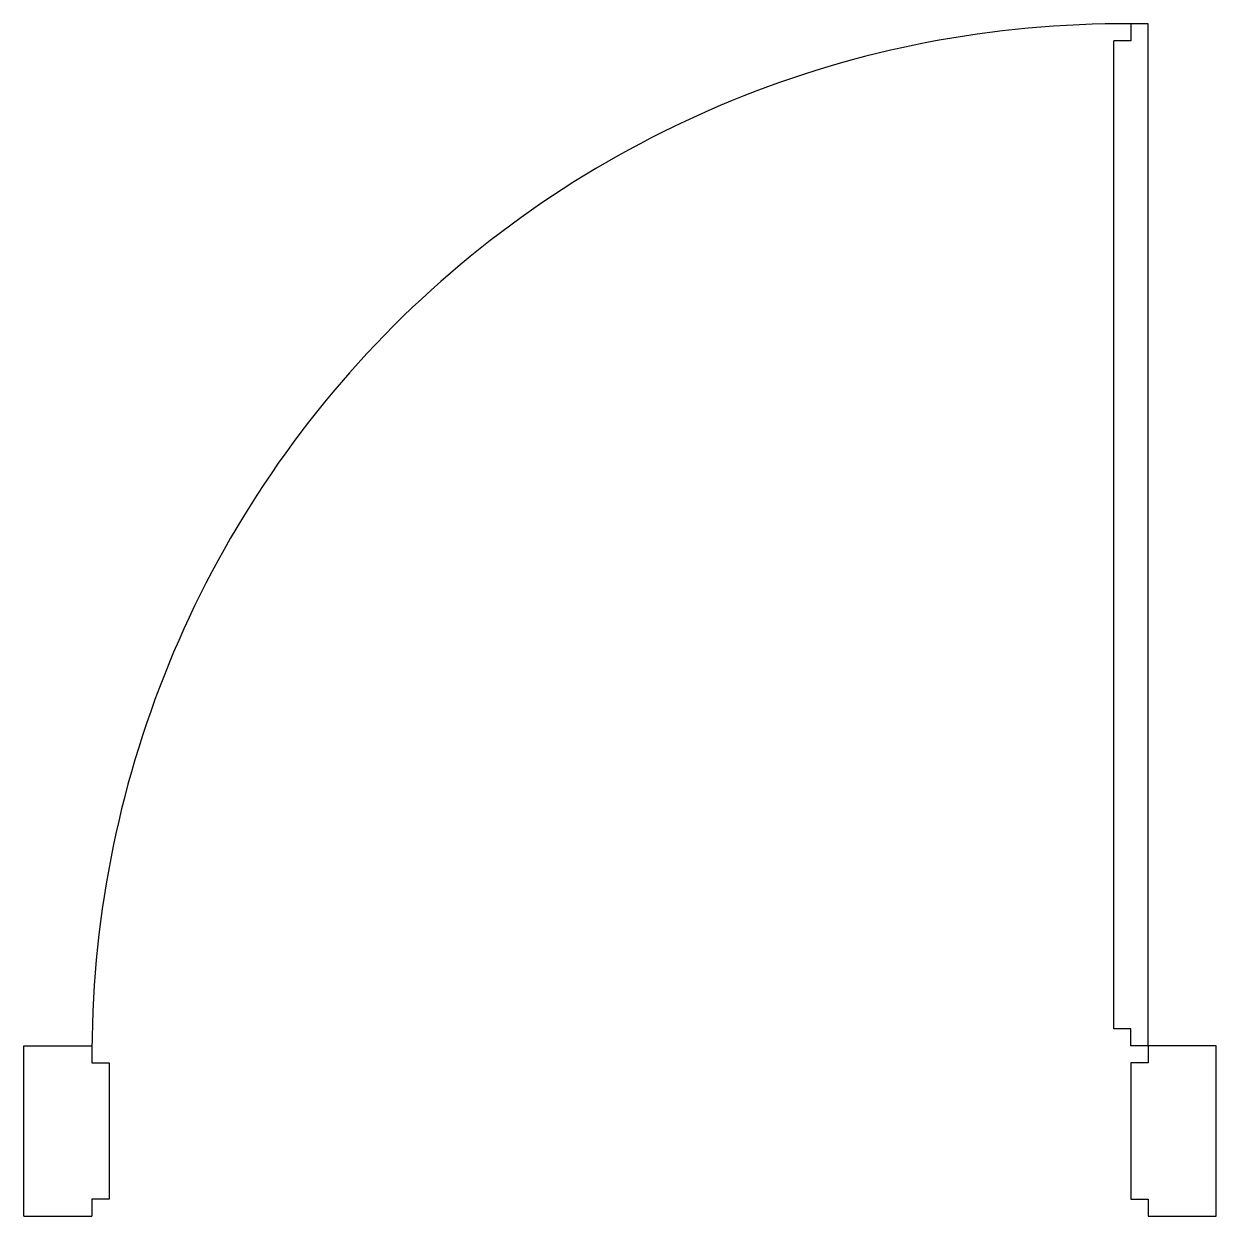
# Model space of a CAD drawing. Header units: metres. Extents: x -104116.5 to -104046.5, y 44894.1 to 44964.1.
import ezdxf

# ---------------------------------------------------------------- set-up
doc = ezdxf.new("R2010")
doc.units = ezdxf.units.M
doc.header["$MEASUREMENT"] = 0
doc.layers.get('0').update_dxf_attribs({"lineweight": 30})

msp = doc.modelspace()

# ---------------------------------------------------------------- linework, layer by layer
for p, q in [((-104050.536, 44964.146), (-104051.536, 44964.146)), ((-104051.536, 44964.146), (-104051.536, 44963.146)), ((-104050.536, 44904.146), (-104050.536, 44964.146)), ((-104051.536, 44963.146), (-104052.536, 44963.146)), ((-104052.536, 44905.146), (-104052.536, 44963.146)), ((-104051.536, 44905.146), (-104052.536, 44905.146)), ((-104051.536, 44904.146), (-104051.536, 44905.146)), ((-104116.536, 44894.146), (-104116.536, 44904.146)), ((-104116.536, 44904.146), (-104112.536, 44904.146)), ((-104112.536, 44904.146), (-104112.536, 44903.146)), ((-104050.536, 44904.146), (-104051.536, 44904.146)), ((-104046.536, 44904.146), (-104050.536, 44904.146)), ((-104050.536, 44904.146), (-104050.536, 44903.146)), ((-104046.536, 44894.146), (-104046.536, 44904.146)), ((-104112.536, 44903.146), (-104111.536, 44903.146)), ((-104111.536, 44903.146), (-104111.536, 44895.146)), ((-104050.536, 44903.146), (-104051.536, 44903.146)), ((-104051.536, 44903.146), (-104051.536, 44895.146)), ((-104111.536, 44895.146), (-104112.536, 44895.146)), ((-104112.536, 44895.146), (-104112.536, 44894.146)), ((-104051.536, 44895.146), (-104050.536, 44895.146)), ((-104050.536, 44895.146), (-104050.536, 44894.146)), ((-104116.536, 44894.146), (-104112.536, 44894.146)), ((-104050.536, 44894.146), (-104046.536, 44894.146))]:
    msp.add_line(p, q)
msp.add_arc((-104052.036, 44903.646), 60.502, 89.52649, 180.47351)

doc.saveas('drawing.dxf')
